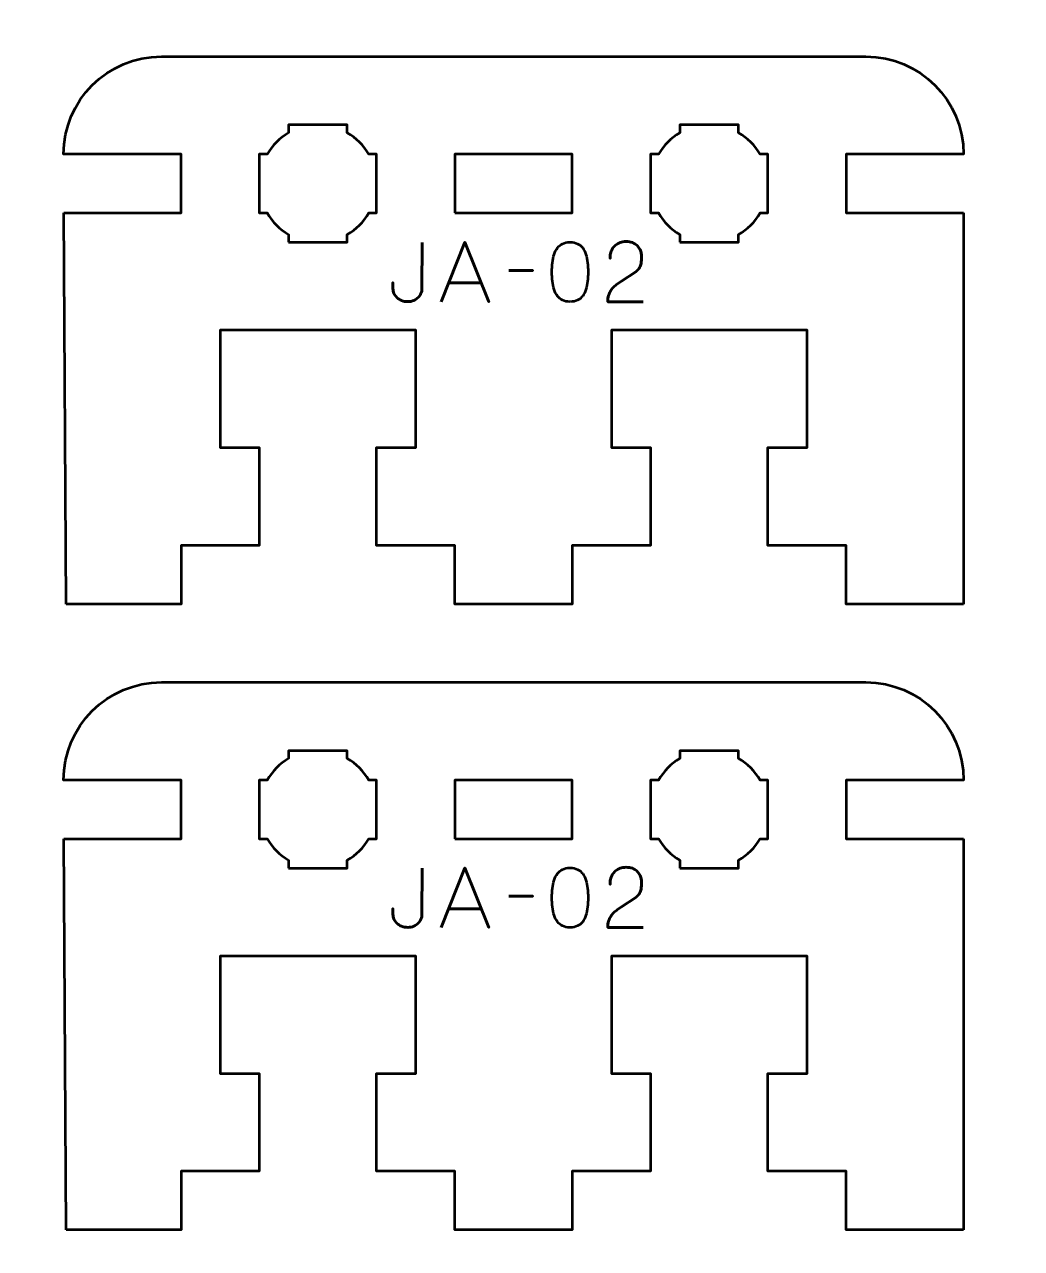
# Model space of a CAD drawing. Header units: centimetres. Extents: x -21 to 0, y -29.7 to 0.
# Drawn here: x -10.4 to -5.3, y -13.1 to -6.84 of the extents above; entities that cross this region are included whole.
import ezdxf

# ---------------------------------------------------------------- set-up
doc = ezdxf.new("R2010")
doc.units = ezdxf.units.CM
doc.header["$MEASUREMENT"] = 0
doc.layers.add('Layer 1', color=7, linetype='Continuous')

msp = doc.modelspace()

# ---------------------------------------------------------------- linework, layer by layer
at = {"layer": 'Layer 1', "lineweight": 53}
for points in [[(-8.20001, -7.8), (-7.60001, -7.8), (-7.60001, -7.5), (-8.20001, -7.5), (-8.20001, -7.8)], [(-8.20001, -11), (-7.60001, -11), (-7.60001, -10.7), (-8.20001, -10.7), (-8.20001, -11)]]:
    msp.add_lwpolyline(points, close=True, dxfattribs=at)
at = {"layer": 'Layer 1', "color": 1, "lineweight": 53}
msp.add_open_spline([(-21.00003, -29.19995), (-21.00003, -29.19995), (-21.00003, -3.49992), (-21.00003, -3.49992), (-21.00003, -3.49992), (-21.00003, -3.41709), (-20.93286, -3.34992), (-20.85003, -3.34992), (-20.85003, -3.34992), (-20.7672, -3.34992), (-20.70003, -3.28275), (-20.70003, -3.19992), (-20.70003, -3.19992), (-20.70003, -3.11709), (-20.7672, -3.04992), (-20.85003, -3.04992), (-20.85003, -3.04992), (-20.93286, -3.04992), (-21.00003, -2.98275), (-21.00003, -2.89992), (-21.00003, -2.89992), (-21.00003, -2.81709), (-20.93286, -2.74992), (-20.85003, -2.74992), (-20.85003, -2.74992), (-20.7672, -2.74992), (-20.70003, -2.68275), (-20.70003, -2.59992), (-20.70003, -2.59992), (-20.70003, -2.51709), (-20.7672, -2.44992), (-20.85003, -2.44992), (-20.85003, -2.44992), (-20.93286, -2.44992), (-21.00003, -2.38275), (-21.00003, -2.29992), (-21.00003, -2.29992), (-21.00003, -2.21709), (-20.93286, -2.14992), (-20.85003, -2.14992), (-20.85003, -2.14992), (-20.7672, -2.14992), (-20.70003, -2.08275), (-20.70003, -1.99992), (-20.70003, -1.99992), (-20.70003, -1.91709), (-20.7672, -1.84992), (-20.85003, -1.84992), (-20.85003, -1.84992), (-20.93286, -1.84992), (-21.00003, -1.78275), (-21.00003, -1.69992), (-21.00003, -1.69992), (-21.00003, -1.61709), (-20.93286, -1.54992), (-20.85003, -1.54992), (-20.85003, -1.54992), (-20.7672, -1.54992), (-20.70003, -1.48275), (-20.70003, -1.39992), (-20.70003, -1.39992), (-20.70003, -1.31709), (-20.7672, -1.24992), (-20.85003, -1.24992), (-20.85003, -1.24992), (-20.93286, -1.24992), (-21.00003, -1.18275), (-21.00003, -1.09992), (-21.00003, -1.09992), (-21.00003, -1.09992), (-21.00003, -0.49992), (-21.00003, -0.49992), (-21.00003, -0.49992), (-21.00003, -0.22295), (-20.77694, 0.00004), (-20.49994, 0.00004), (-20.49994, 0.00004), (-20.49994, 0.00004), (-0.50008, 0.00004), (-0.50008, 0.00004), (-0.50008, 0.00004), (-0.22294, 0.00004), (0.00002, -0.22295), (0.00002, -0.49992), (0.00002, -0.49992), (0.00002, -0.49992), (0.00002, -29.19995), (0.00002, -29.19995), (0.00002, -29.19995), (0.00002, -29.47695), (-0.22294, -29.70004), (-0.50008, -29.70004), (-0.50008, -29.70004), (-0.50008, -29.70004), (-20.49994, -29.70004), (-20.49994, -29.70004), (-20.49994, -29.70004), (-20.77694, -29.70004), (-21.00003, -29.47695), (-21.00003, -29.19995)], degree=3, knots=[0, 0, 0, 0, 0.04, 0.04, 0.04, 0.04, 0.08, 0.08, 0.08, 0.08, 0.12, 0.12, 0.12, 0.12, 0.16, 0.16, 0.16, 0.16, 0.2, 0.2, 0.2, 0.2, 0.24, 0.24, 0.24, 0.24, 0.28, 0.28, 0.28, 0.28, 0.32, 0.32, 0.32, 0.32, 0.36, 0.36, 0.36, 0.36, 0.4, 0.4, 0.4, 0.4, 0.44, 0.44, 0.44, 0.44, 0.48, 0.48, 0.48, 0.48, 0.52, 0.52, 0.52, 0.52, 0.56, 0.56, 0.56, 0.56, 0.6, 0.6, 0.6, 0.6, 0.64, 0.64, 0.64, 0.64, 0.68, 0.68, 0.68, 0.68, 0.72, 0.72, 0.72, 0.72, 0.76, 0.76, 0.76, 0.76, 0.8, 0.8, 0.8, 0.8, 0.84, 0.84, 0.84, 0.84, 0.88, 0.88, 0.88, 0.88, 0.92, 0.92, 0.92, 0.92, 0.96, 0.96, 0.96, 0.96, 1, 1, 1, 1], dxfattribs=at)
at = {"layer": 'Layer 1', "lineweight": 53}
for points, knots in [([(-10.19813, -7.8), (-10.19813, -7.8), (-9.60001, -7.8), (-9.60001, -7.8), (-9.60001, -7.8), (-9.60001, -7.8), (-9.60001, -7.5), (-9.60001, -7.5), (-9.60001, -7.5), (-9.60001, -7.5), (-10.20001, -7.5), (-10.20001, -7.5), (-10.20001, -7.5), (-10.20001, -7.22391), (-9.9761, -7), (-9.70001, -7)], [0, 0, 0, 0, 0.25, 0.25, 0.25, 0.25, 0.5, 0.5, 0.5, 0.5, 0.75, 0.75, 0.75, 0.75, 1, 1, 1, 1]), ([(-6.10001, -7), (-5.82392, -7), (-5.60001, -7.22391), (-5.60001, -7.5), (-5.60001, -7.5), (-5.60001, -7.5), (-6.20001, -7.5), (-6.20001, -7.5), (-6.20001, -7.5), (-6.20001, -7.5), (-6.20001, -7.8), (-6.20001, -7.8), (-6.20001, -7.8), (-6.20001, -7.8), (-5.60001, -7.8), (-5.60001, -7.8)], [0, 0, 0, 0, 0.25, 0.25, 0.25, 0.25, 0.5, 0.5, 0.5, 0.5, 0.75, 0.75, 0.75, 0.75, 1, 1, 1, 1]), ([(-9.05001, -7.95), (-9.05001, -7.95), (-9.05001, -7.90985), (-9.05001, -7.90985), (-9.05001, -7.90985), (-9.09554, -7.8835), (-9.1335, -7.84553), (-9.15985, -7.8), (-9.15985, -7.8), (-9.15985, -7.8), (-9.20001, -7.8), (-9.20001, -7.8), (-9.20001, -7.8), (-9.20001, -7.8), (-9.20001, -7.65), (-9.20001, -7.65), (-9.20001, -7.65), (-9.20001, -7.65), (-9.20001, -7.5), (-9.20001, -7.5), (-9.20001, -7.5), (-9.20001, -7.5), (-9.15985, -7.5), (-9.15985, -7.5), (-9.15985, -7.5), (-9.1335, -7.45447), (-9.09554, -7.4165), (-9.05001, -7.39015), (-9.05001, -7.39015), (-9.05001, -7.39015), (-9.05001, -7.35), (-9.05001, -7.35), (-9.05001, -7.35), (-9.05001, -7.35), (-8.90001, -7.35), (-8.90001, -7.35), (-8.90001, -7.35), (-8.90001, -7.35), (-8.75001, -7.35), (-8.75001, -7.35), (-8.75001, -7.35), (-8.75001, -7.35), (-8.75001, -7.39015), (-8.75001, -7.39015), (-8.75001, -7.39015), (-8.70448, -7.4165), (-8.66652, -7.45447), (-8.64017, -7.5), (-8.64017, -7.5), (-8.64017, -7.5), (-8.60001, -7.5), (-8.60001, -7.5), (-8.60001, -7.5), (-8.60001, -7.5), (-8.60001, -7.65), (-8.60001, -7.65), (-8.60001, -7.65), (-8.60001, -7.65), (-8.60001, -7.8), (-8.60001, -7.8), (-8.60001, -7.8), (-8.60001, -7.8), (-8.64017, -7.8), (-8.64017, -7.8), (-8.64017, -7.8), (-8.66652, -7.84553), (-8.70448, -7.8835), (-8.75001, -7.90985), (-8.75001, -7.90985), (-8.75001, -7.90985), (-8.75001, -7.95), (-8.75001, -7.95), (-8.75001, -7.95), (-8.75001, -7.95), (-8.90001, -7.95), (-8.90001, -7.95), (-8.90001, -7.95), (-8.90001, -7.95), (-9.05001, -7.95), (-9.05001, -7.95)], [0, 0, 0, 0, 0.05, 0.05, 0.05, 0.05, 0.1, 0.1, 0.1, 0.1, 0.15, 0.15, 0.15, 0.15, 0.2, 0.2, 0.2, 0.2, 0.25, 0.25, 0.25, 0.25, 0.3, 0.3, 0.3, 0.3, 0.35, 0.35, 0.35, 0.35, 0.4, 0.4, 0.4, 0.4, 0.45, 0.45, 0.45, 0.45, 0.5, 0.5, 0.5, 0.5, 0.55, 0.55, 0.55, 0.55, 0.6, 0.6, 0.6, 0.6, 0.65, 0.65, 0.65, 0.65, 0.7, 0.7, 0.7, 0.7, 0.75, 0.75, 0.75, 0.75, 0.8, 0.8, 0.8, 0.8, 0.85, 0.85, 0.85, 0.85, 0.9, 0.9, 0.9, 0.9, 0.95, 0.95, 0.95, 0.95, 1, 1, 1, 1]), ([(-7.05001, -7.95), (-7.05001, -7.95), (-7.05001, -7.90985), (-7.05001, -7.90985), (-7.05001, -7.90985), (-7.09554, -7.8835), (-7.1335, -7.84553), (-7.15985, -7.8), (-7.15985, -7.8), (-7.15985, -7.8), (-7.20001, -7.8), (-7.20001, -7.8), (-7.20001, -7.8), (-7.20001, -7.8), (-7.20001, -7.65), (-7.20001, -7.65), (-7.20001, -7.65), (-7.20001, -7.65), (-7.20001, -7.5), (-7.20001, -7.5), (-7.20001, -7.5), (-7.20001, -7.5), (-7.15985, -7.5), (-7.15985, -7.5), (-7.15985, -7.5), (-7.1335, -7.45447), (-7.09554, -7.4165), (-7.05001, -7.39015), (-7.05001, -7.39015), (-7.05001, -7.39015), (-7.05001, -7.35), (-7.05001, -7.35), (-7.05001, -7.35), (-7.05001, -7.35), (-6.90001, -7.35), (-6.90001, -7.35), (-6.90001, -7.35), (-6.90001, -7.35), (-6.75001, -7.35), (-6.75001, -7.35), (-6.75001, -7.35), (-6.75001, -7.35), (-6.75001, -7.39015), (-6.75001, -7.39015), (-6.75001, -7.39015), (-6.70448, -7.4165), (-6.66652, -7.45447), (-6.64017, -7.5), (-6.64017, -7.5), (-6.64017, -7.5), (-6.60001, -7.5), (-6.60001, -7.5), (-6.60001, -7.5), (-6.60001, -7.5), (-6.60001, -7.65), (-6.60001, -7.65), (-6.60001, -7.65), (-6.60001, -7.65), (-6.60001, -7.8), (-6.60001, -7.8), (-6.60001, -7.8), (-6.60001, -7.8), (-6.64017, -7.8), (-6.64017, -7.8), (-6.64017, -7.8), (-6.66652, -7.84553), (-6.70448, -7.8835), (-6.75001, -7.90985), (-6.75001, -7.90985), (-6.75001, -7.90985), (-6.75001, -7.95), (-6.75001, -7.95), (-6.75001, -7.95), (-6.75001, -7.95), (-6.90001, -7.95), (-6.90001, -7.95), (-6.90001, -7.95), (-6.90001, -7.95), (-7.05001, -7.95), (-7.05001, -7.95)], [0, 0, 0, 0, 0.05, 0.05, 0.05, 0.05, 0.1, 0.1, 0.1, 0.1, 0.15, 0.15, 0.15, 0.15, 0.2, 0.2, 0.2, 0.2, 0.25, 0.25, 0.25, 0.25, 0.3, 0.3, 0.3, 0.3, 0.35, 0.35, 0.35, 0.35, 0.4, 0.4, 0.4, 0.4, 0.45, 0.45, 0.45, 0.45, 0.5, 0.5, 0.5, 0.5, 0.55, 0.55, 0.55, 0.55, 0.6, 0.6, 0.6, 0.6, 0.65, 0.65, 0.65, 0.65, 0.7, 0.7, 0.7, 0.7, 0.75, 0.75, 0.75, 0.75, 0.8, 0.8, 0.8, 0.8, 0.85, 0.85, 0.85, 0.85, 0.9, 0.9, 0.9, 0.9, 0.95, 0.95, 0.95, 0.95, 1, 1, 1, 1]), ([(-5.60001, -9.8), (-5.60001, -9.8), (-6.20001, -9.8), (-6.20001, -9.8), (-6.20001, -9.8), (-6.20001, -9.8), (-6.20001, -9.5), (-6.20001, -9.5), (-6.20001, -9.5), (-6.20001, -9.5), (-6.60001, -9.50001), (-6.60001, -9.50001), (-6.60001, -9.50001), (-6.60001, -9.50001), (-6.60001, -9), (-6.60001, -9), (-6.60001, -9), (-6.60001, -9), (-6.40001, -8.99999), (-6.40001, -8.99999), (-6.40001, -8.99999), (-6.40001, -8.99999), (-6.40001, -8.4), (-6.40001, -8.4), (-6.40001, -8.4), (-6.78334, -8.4), (-7.01668, -8.4), (-7.40001, -8.4), (-7.40001, -8.4), (-7.40001, -8.4), (-7.40001, -8.99999), (-7.40001, -8.99999), (-7.40001, -8.99999), (-7.40001, -8.99999), (-7.20001, -9), (-7.20001, -9), (-7.20001, -9), (-7.20001, -9), (-7.20001, -9.5), (-7.20001, -9.5), (-7.20001, -9.5), (-7.20001, -9.5), (-7.60001, -9.5), (-7.60001, -9.5), (-7.60001, -9.5), (-7.60001, -9.5), (-7.60001, -9.8), (-7.60001, -9.8), (-7.60001, -9.8), (-7.60001, -9.8), (-8.20001, -9.8), (-8.20001, -9.8), (-8.20001, -9.8), (-8.20001, -9.8), (-8.20001, -9.5), (-8.20001, -9.5), (-8.20001, -9.5), (-8.20001, -9.5), (-8.60001, -9.50001), (-8.60001, -9.50001), (-8.60001, -9.50001), (-8.60001, -9.50001), (-8.60001, -9), (-8.60001, -9), (-8.60001, -9), (-8.60001, -9), (-8.40001, -8.99999), (-8.40001, -8.99999), (-8.40001, -8.99999), (-8.40001, -8.99999), (-8.40001, -8.4), (-8.40001, -8.4), (-8.40001, -8.4), (-8.78334, -8.4), (-9.01668, -8.4), (-9.40001, -8.4), (-9.40001, -8.4), (-9.40001, -8.4), (-9.40001, -8.99999), (-9.40001, -8.99999), (-9.40001, -8.99999), (-9.40001, -8.99999), (-9.20001, -9), (-9.20001, -9), (-9.20001, -9), (-9.20001, -9), (-9.20001, -9.5), (-9.20001, -9.5), (-9.20001, -9.5), (-9.20001, -9.5), (-9.60001, -9.5), (-9.60001, -9.5), (-9.60001, -9.5), (-9.60001, -9.5), (-9.60001, -9.8), (-9.60001, -9.8), (-9.60001, -9.8), (-9.60001, -9.8), (-10.18751, -9.8), (-10.18751, -9.8)], [0, 0, 0, 0, 0.04, 0.04, 0.04, 0.04, 0.08, 0.08, 0.08, 0.08, 0.12, 0.12, 0.12, 0.12, 0.16, 0.16, 0.16, 0.16, 0.2, 0.2, 0.2, 0.2, 0.24, 0.24, 0.24, 0.24, 0.28, 0.28, 0.28, 0.28, 0.32, 0.32, 0.32, 0.32, 0.36, 0.36, 0.36, 0.36, 0.4, 0.4, 0.4, 0.4, 0.44, 0.44, 0.44, 0.44, 0.48, 0.48, 0.48, 0.48, 0.52, 0.52, 0.52, 0.52, 0.56, 0.56, 0.56, 0.56, 0.6, 0.6, 0.6, 0.6, 0.64, 0.64, 0.64, 0.64, 0.68, 0.68, 0.68, 0.68, 0.72, 0.72, 0.72, 0.72, 0.76, 0.76, 0.76, 0.76, 0.8, 0.8, 0.8, 0.8, 0.84, 0.84, 0.84, 0.84, 0.88, 0.88, 0.88, 0.88, 0.92, 0.92, 0.92, 0.92, 0.96, 0.96, 0.96, 0.96, 1, 1, 1, 1]), ([(-10.19813, -11), (-10.19813, -11), (-9.60001, -11), (-9.60001, -11), (-9.60001, -11), (-9.60001, -11), (-9.60001, -10.7), (-9.60001, -10.7), (-9.60001, -10.7), (-9.60001, -10.7), (-10.20001, -10.7), (-10.20001, -10.7), (-10.20001, -10.7), (-10.20001, -10.42391), (-9.9761, -10.2), (-9.70001, -10.2)], [0, 0, 0, 0, 0.25, 0.25, 0.25, 0.25, 0.5, 0.5, 0.5, 0.5, 0.75, 0.75, 0.75, 0.75, 1, 1, 1, 1]), ([(-6.10001, -10.2), (-5.82392, -10.2), (-5.60001, -10.42391), (-5.60001, -10.7), (-5.60001, -10.7), (-5.60001, -10.7), (-6.20001, -10.7), (-6.20001, -10.7), (-6.20001, -10.7), (-6.20001, -10.7), (-6.20001, -11), (-6.20001, -11), (-6.20001, -11), (-6.20001, -11), (-5.60001, -11), (-5.60001, -11)], [0, 0, 0, 0, 0.25, 0.25, 0.25, 0.25, 0.5, 0.5, 0.5, 0.5, 0.75, 0.75, 0.75, 0.75, 1, 1, 1, 1]), ([(-9.05001, -11.15), (-9.05001, -11.15), (-9.05001, -11.10985), (-9.05001, -11.10985), (-9.05001, -11.10985), (-9.09554, -11.0835), (-9.1335, -11.04553), (-9.15985, -11), (-9.15985, -11), (-9.15985, -11), (-9.20001, -11), (-9.20001, -11), (-9.20001, -11), (-9.20001, -11), (-9.20001, -10.85), (-9.20001, -10.85), (-9.20001, -10.85), (-9.20001, -10.85), (-9.20001, -10.7), (-9.20001, -10.7), (-9.20001, -10.7), (-9.20001, -10.7), (-9.15985, -10.7), (-9.15985, -10.7), (-9.15985, -10.7), (-9.1335, -10.65447), (-9.09554, -10.6165), (-9.05001, -10.59015), (-9.05001, -10.59015), (-9.05001, -10.59015), (-9.05001, -10.55), (-9.05001, -10.55), (-9.05001, -10.55), (-9.05001, -10.55), (-8.90001, -10.55), (-8.90001, -10.55), (-8.90001, -10.55), (-8.90001, -10.55), (-8.75001, -10.55), (-8.75001, -10.55), (-8.75001, -10.55), (-8.75001, -10.55), (-8.75001, -10.59015), (-8.75001, -10.59015), (-8.75001, -10.59015), (-8.70448, -10.6165), (-8.66652, -10.65447), (-8.64017, -10.7), (-8.64017, -10.7), (-8.64017, -10.7), (-8.60001, -10.7), (-8.60001, -10.7), (-8.60001, -10.7), (-8.60001, -10.7), (-8.60001, -10.85), (-8.60001, -10.85), (-8.60001, -10.85), (-8.60001, -10.85), (-8.60001, -11), (-8.60001, -11), (-8.60001, -11), (-8.60001, -11), (-8.64017, -11), (-8.64017, -11), (-8.64017, -11), (-8.66652, -11.04553), (-8.70448, -11.0835), (-8.75001, -11.10985), (-8.75001, -11.10985), (-8.75001, -11.10985), (-8.75001, -11.15), (-8.75001, -11.15), (-8.75001, -11.15), (-8.75001, -11.15), (-8.90001, -11.15), (-8.90001, -11.15), (-8.90001, -11.15), (-8.90001, -11.15), (-9.05001, -11.15), (-9.05001, -11.15)], [0, 0, 0, 0, 0.05, 0.05, 0.05, 0.05, 0.1, 0.1, 0.1, 0.1, 0.15, 0.15, 0.15, 0.15, 0.2, 0.2, 0.2, 0.2, 0.25, 0.25, 0.25, 0.25, 0.3, 0.3, 0.3, 0.3, 0.35, 0.35, 0.35, 0.35, 0.4, 0.4, 0.4, 0.4, 0.45, 0.45, 0.45, 0.45, 0.5, 0.5, 0.5, 0.5, 0.55, 0.55, 0.55, 0.55, 0.6, 0.6, 0.6, 0.6, 0.65, 0.65, 0.65, 0.65, 0.7, 0.7, 0.7, 0.7, 0.75, 0.75, 0.75, 0.75, 0.8, 0.8, 0.8, 0.8, 0.85, 0.85, 0.85, 0.85, 0.9, 0.9, 0.9, 0.9, 0.95, 0.95, 0.95, 0.95, 1, 1, 1, 1]), ([(-7.05001, -11.15), (-7.05001, -11.15), (-7.05001, -11.10985), (-7.05001, -11.10985), (-7.05001, -11.10985), (-7.09554, -11.0835), (-7.1335, -11.04553), (-7.15985, -11), (-7.15985, -11), (-7.15985, -11), (-7.20001, -11), (-7.20001, -11), (-7.20001, -11), (-7.20001, -11), (-7.20001, -10.85), (-7.20001, -10.85), (-7.20001, -10.85), (-7.20001, -10.85), (-7.20001, -10.7), (-7.20001, -10.7), (-7.20001, -10.7), (-7.20001, -10.7), (-7.15985, -10.7), (-7.15985, -10.7), (-7.15985, -10.7), (-7.1335, -10.65447), (-7.09554, -10.6165), (-7.05001, -10.59015), (-7.05001, -10.59015), (-7.05001, -10.59015), (-7.05001, -10.55), (-7.05001, -10.55), (-7.05001, -10.55), (-7.05001, -10.55), (-6.90001, -10.55), (-6.90001, -10.55), (-6.90001, -10.55), (-6.90001, -10.55), (-6.75001, -10.55), (-6.75001, -10.55), (-6.75001, -10.55), (-6.75001, -10.55), (-6.75001, -10.59015), (-6.75001, -10.59015), (-6.75001, -10.59015), (-6.70448, -10.6165), (-6.66652, -10.65447), (-6.64017, -10.7), (-6.64017, -10.7), (-6.64017, -10.7), (-6.60001, -10.7), (-6.60001, -10.7), (-6.60001, -10.7), (-6.60001, -10.7), (-6.60001, -10.85), (-6.60001, -10.85), (-6.60001, -10.85), (-6.60001, -10.85), (-6.60001, -11), (-6.60001, -11), (-6.60001, -11), (-6.60001, -11), (-6.64017, -11), (-6.64017, -11), (-6.64017, -11), (-6.66652, -11.04553), (-6.70448, -11.0835), (-6.75001, -11.10985), (-6.75001, -11.10985), (-6.75001, -11.10985), (-6.75001, -11.15), (-6.75001, -11.15), (-6.75001, -11.15), (-6.75001, -11.15), (-6.90001, -11.15), (-6.90001, -11.15), (-6.90001, -11.15), (-6.90001, -11.15), (-7.05001, -11.15), (-7.05001, -11.15)], [0, 0, 0, 0, 0.05, 0.05, 0.05, 0.05, 0.1, 0.1, 0.1, 0.1, 0.15, 0.15, 0.15, 0.15, 0.2, 0.2, 0.2, 0.2, 0.25, 0.25, 0.25, 0.25, 0.3, 0.3, 0.3, 0.3, 0.35, 0.35, 0.35, 0.35, 0.4, 0.4, 0.4, 0.4, 0.45, 0.45, 0.45, 0.45, 0.5, 0.5, 0.5, 0.5, 0.55, 0.55, 0.55, 0.55, 0.6, 0.6, 0.6, 0.6, 0.65, 0.65, 0.65, 0.65, 0.7, 0.7, 0.7, 0.7, 0.75, 0.75, 0.75, 0.75, 0.8, 0.8, 0.8, 0.8, 0.85, 0.85, 0.85, 0.85, 0.9, 0.9, 0.9, 0.9, 0.95, 0.95, 0.95, 0.95, 1, 1, 1, 1]), ([(-5.60001, -13), (-5.60001, -13), (-6.20001, -13), (-6.20001, -13), (-6.20001, -13), (-6.20001, -13), (-6.20001, -12.7), (-6.20001, -12.7), (-6.20001, -12.7), (-6.20001, -12.7), (-6.60001, -12.70001), (-6.60001, -12.70001), (-6.60001, -12.70001), (-6.60001, -12.70001), (-6.60001, -12.2), (-6.60001, -12.2), (-6.60001, -12.2), (-6.60001, -12.2), (-6.40001, -12.19999), (-6.40001, -12.19999), (-6.40001, -12.19999), (-6.40001, -12.19999), (-6.40001, -11.6), (-6.40001, -11.6), (-6.40001, -11.6), (-6.78334, -11.6), (-7.01668, -11.6), (-7.40001, -11.6), (-7.40001, -11.6), (-7.40001, -11.6), (-7.40001, -12.19999), (-7.40001, -12.19999), (-7.40001, -12.19999), (-7.40001, -12.19999), (-7.20001, -12.2), (-7.20001, -12.2), (-7.20001, -12.2), (-7.20001, -12.2), (-7.20001, -12.7), (-7.20001, -12.7), (-7.20001, -12.7), (-7.20001, -12.7), (-7.60001, -12.7), (-7.60001, -12.7), (-7.60001, -12.7), (-7.60001, -12.7), (-7.60001, -13), (-7.60001, -13), (-7.60001, -13), (-7.60001, -13), (-8.20001, -13), (-8.20001, -13), (-8.20001, -13), (-8.20001, -13), (-8.20001, -12.7), (-8.20001, -12.7), (-8.20001, -12.7), (-8.20001, -12.7), (-8.60001, -12.70001), (-8.60001, -12.70001), (-8.60001, -12.70001), (-8.60001, -12.70001), (-8.60001, -12.2), (-8.60001, -12.2), (-8.60001, -12.2), (-8.60001, -12.2), (-8.40001, -12.19999), (-8.40001, -12.19999), (-8.40001, -12.19999), (-8.40001, -12.19999), (-8.40001, -11.6), (-8.40001, -11.6), (-8.40001, -11.6), (-8.78334, -11.6), (-9.01668, -11.6), (-9.40001, -11.6), (-9.40001, -11.6), (-9.40001, -11.6), (-9.40001, -12.19999), (-9.40001, -12.19999), (-9.40001, -12.19999), (-9.40001, -12.19999), (-9.20001, -12.2), (-9.20001, -12.2), (-9.20001, -12.2), (-9.20001, -12.2), (-9.20001, -12.7), (-9.20001, -12.7), (-9.20001, -12.7), (-9.20001, -12.7), (-9.60001, -12.7), (-9.60001, -12.7), (-9.60001, -12.7), (-9.60001, -12.7), (-9.60001, -13), (-9.60001, -13), (-9.60001, -13), (-9.60001, -13), (-10.18751, -13), (-10.18751, -13)], [0, 0, 0, 0, 0.04, 0.04, 0.04, 0.04, 0.08, 0.08, 0.08, 0.08, 0.12, 0.12, 0.12, 0.12, 0.16, 0.16, 0.16, 0.16, 0.2, 0.2, 0.2, 0.2, 0.24, 0.24, 0.24, 0.24, 0.28, 0.28, 0.28, 0.28, 0.32, 0.32, 0.32, 0.32, 0.36, 0.36, 0.36, 0.36, 0.4, 0.4, 0.4, 0.4, 0.44, 0.44, 0.44, 0.44, 0.48, 0.48, 0.48, 0.48, 0.52, 0.52, 0.52, 0.52, 0.56, 0.56, 0.56, 0.56, 0.6, 0.6, 0.6, 0.6, 0.64, 0.64, 0.64, 0.64, 0.68, 0.68, 0.68, 0.68, 0.72, 0.72, 0.72, 0.72, 0.76, 0.76, 0.76, 0.76, 0.8, 0.8, 0.8, 0.8, 0.84, 0.84, 0.84, 0.84, 0.88, 0.88, 0.88, 0.88, 0.92, 0.92, 0.92, 0.92, 0.96, 0.96, 0.96, 0.96, 1, 1, 1, 1])]:
    msp.add_open_spline(points, degree=3, knots=knots, dxfattribs=at)
at = {"layer": 'Layer 1', "color": 114, "lineweight": 53}
for points in [[(-9.70001, -7), (-9.70001, -7), (-6.10001, -7), (-6.10001, -7)], [(-10.18751, -9.8), (-10.18751, -9.8), (-10.19813, -7.8), (-10.19813, -7.8)], [(-5.60001, -7.8), (-5.60001, -7.8), (-5.60001, -9.50001), (-5.60001, -9.50001)], [(-9.70001, -10.2), (-9.70001, -10.2), (-6.10001, -10.2), (-6.10001, -10.2)], [(-10.18751, -13), (-10.18751, -13), (-10.19813, -11), (-10.19813, -11)], [(-5.60001, -11), (-5.60001, -11), (-5.60001, -12.70001), (-5.60001, -12.70001)]]:
    msp.add_open_spline(points, degree=3, dxfattribs=at)
at = {"layer": 'Layer 1', "color": 5, "lineweight": 53}
for points, knots in [([(-8.27, -8.25388), (-8.27, -8.25388), (-8.14893, -7.94866), (-8.14893, -7.94866), (-8.14893, -7.94866), (-8.14893, -7.94866), (-8.02743, -8.25388), (-8.02743, -8.25388), (-8.02743, -8.25388), (-8.02743, -8.25388), (-8.14893, -7.94866), (-8.14893, -7.94866), (-8.14893, -7.94866), (-8.14893, -7.94866), (-8.27, -8.25388), (-8.27, -8.25388)], [0, 0, 0, 0, 0.25, 0.25, 0.25, 0.25, 0.5, 0.5, 0.5, 0.5, 0.75, 0.75, 0.75, 0.75, 1, 1, 1, 1]), ([(-7.61172, -8.25388), (-7.59691, -8.25381), (-7.58414, -8.2512), (-7.57348, -8.24612), (-7.57348, -8.24612), (-7.5629, -8.24104), (-7.55408, -8.23377), (-7.54703, -8.22453), (-7.54703, -8.22453), (-7.54004, -8.21522), (-7.53454, -8.20421), (-7.53045, -8.19151), (-7.53045, -8.19151), (-7.52642, -8.17881), (-7.52353, -8.16491), (-7.52191, -8.14967), (-7.52191, -8.14967), (-7.52021, -8.13443), (-7.51937, -8.11841), (-7.51944, -8.10148), (-7.51944, -8.10148), (-7.51937, -8.08462), (-7.52021, -8.0686), (-7.52191, -8.05343), (-7.52191, -8.05343), (-7.52353, -8.03826), (-7.52642, -8.02429), (-7.53045, -8.01159), (-7.53045, -8.01159), (-7.53454, -7.99896), (-7.54004, -7.98796), (-7.54703, -7.97857), (-7.54703, -7.97857), (-7.55408, -7.96926), (-7.5629, -7.96199), (-7.57348, -7.95691), (-7.57348, -7.95691), (-7.58414, -7.95176), (-7.59691, -7.94915), (-7.61172, -7.94908), (-7.61172, -7.94908), (-7.62654, -7.94915), (-7.63931, -7.95176), (-7.64997, -7.95691), (-7.64997, -7.95691), (-7.66055, -7.96199), (-7.66937, -7.96926), (-7.67642, -7.97857), (-7.67642, -7.97857), (-7.68341, -7.98796), (-7.68891, -7.99896), (-7.693, -8.01159), (-7.693, -8.01159), (-7.69703, -8.02429), (-7.69992, -8.03826), (-7.70154, -8.05343), (-7.70154, -8.05343), (-7.70323, -8.0686), (-7.70408, -8.08462), (-7.70401, -8.10148), (-7.70401, -8.10148), (-7.70408, -8.11841), (-7.70323, -8.13443), (-7.70154, -8.14967), (-7.70154, -8.14967), (-7.69992, -8.16491), (-7.69703, -8.17881), (-7.693, -8.19151), (-7.693, -8.19151), (-7.68891, -8.20421), (-7.68341, -8.21522), (-7.67642, -8.22453), (-7.67642, -8.22453), (-7.66937, -8.23377), (-7.66055, -8.24104), (-7.64997, -8.24612), (-7.64997, -8.24612), (-7.63931, -8.2512), (-7.62654, -8.25381), (-7.61172, -8.25388)], [0, 0, 0, 0, 0.05, 0.05, 0.05, 0.05, 0.1, 0.1, 0.1, 0.1, 0.15, 0.15, 0.15, 0.15, 0.2, 0.2, 0.2, 0.2, 0.25, 0.25, 0.25, 0.25, 0.3, 0.3, 0.3, 0.3, 0.35, 0.35, 0.35, 0.35, 0.4, 0.4, 0.4, 0.4, 0.45, 0.45, 0.45, 0.45, 0.5, 0.5, 0.5, 0.5, 0.55, 0.55, 0.55, 0.55, 0.6, 0.6, 0.6, 0.6, 0.65, 0.65, 0.65, 0.65, 0.7, 0.7, 0.7, 0.7, 0.75, 0.75, 0.75, 0.75, 0.8, 0.8, 0.8, 0.8, 0.85, 0.85, 0.85, 0.85, 0.9, 0.9, 0.9, 0.9, 0.95, 0.95, 0.95, 0.95, 1, 1, 1, 1]), ([(-7.61172, -8.25388), (-7.59691, -8.25381), (-7.58414, -8.2512), (-7.57348, -8.24612), (-7.57348, -8.24612), (-7.5629, -8.24104), (-7.55408, -8.23377), (-7.54703, -8.22453), (-7.54703, -8.22453), (-7.54004, -8.21522), (-7.53454, -8.20421), (-7.53045, -8.19151), (-7.53045, -8.19151), (-7.52642, -8.17881), (-7.52353, -8.16491), (-7.52191, -8.14967), (-7.52191, -8.14967), (-7.52021, -8.13443), (-7.51937, -8.11841), (-7.51944, -8.10148), (-7.51944, -8.10148), (-7.51937, -8.08462), (-7.52021, -8.0686), (-7.52191, -8.05343), (-7.52191, -8.05343), (-7.52353, -8.03826), (-7.52642, -8.02429), (-7.53045, -8.01159), (-7.53045, -8.01159), (-7.53454, -7.99896), (-7.54004, -7.98796), (-7.54703, -7.97857), (-7.54703, -7.97857), (-7.55408, -7.96926), (-7.5629, -7.96199), (-7.57348, -7.95691), (-7.57348, -7.95691), (-7.58414, -7.95176), (-7.59691, -7.94915), (-7.61172, -7.94908), (-7.61172, -7.94908), (-7.62654, -7.94915), (-7.63931, -7.95176), (-7.64997, -7.95691), (-7.64997, -7.95691), (-7.66055, -7.96199), (-7.66937, -7.96926), (-7.67642, -7.97857), (-7.67642, -7.97857), (-7.68341, -7.98796), (-7.68891, -7.99896), (-7.693, -8.01159), (-7.693, -8.01159), (-7.69703, -8.02429), (-7.69992, -8.03826), (-7.70154, -8.05343), (-7.70154, -8.05343), (-7.70323, -8.0686), (-7.70408, -8.08462), (-7.70401, -8.10148), (-7.70401, -8.10148), (-7.70408, -8.11841), (-7.70323, -8.13443), (-7.70154, -8.14967), (-7.70154, -8.14967), (-7.69992, -8.16491), (-7.69703, -8.17881), (-7.693, -8.19151), (-7.693, -8.19151), (-7.68891, -8.20421), (-7.68341, -8.21522), (-7.67642, -8.22453), (-7.67642, -8.22453), (-7.66937, -8.23377), (-7.66055, -8.24104), (-7.64997, -8.24612), (-7.64997, -8.24612), (-7.63931, -8.2512), (-7.62654, -8.25381), (-7.61172, -8.25388)], [0, 0, 0, 0, 0.05, 0.05, 0.05, 0.05, 0.1, 0.1, 0.1, 0.1, 0.15, 0.15, 0.15, 0.15, 0.2, 0.2, 0.2, 0.2, 0.25, 0.25, 0.25, 0.25, 0.3, 0.3, 0.3, 0.3, 0.35, 0.35, 0.35, 0.35, 0.4, 0.4, 0.4, 0.4, 0.45, 0.45, 0.45, 0.45, 0.5, 0.5, 0.5, 0.5, 0.55, 0.55, 0.55, 0.55, 0.6, 0.6, 0.6, 0.6, 0.65, 0.65, 0.65, 0.65, 0.7, 0.7, 0.7, 0.7, 0.75, 0.75, 0.75, 0.75, 0.8, 0.8, 0.8, 0.8, 0.85, 0.85, 0.85, 0.85, 0.9, 0.9, 0.9, 0.9, 0.95, 0.95, 0.95, 0.95, 1, 1, 1, 1]), ([(-7.2375, -8.25388), (-7.2375, -8.25388), (-7.41911, -8.25388), (-7.41911, -8.25388), (-7.41911, -8.25388), (-7.41876, -8.2416), (-7.41721, -8.23074), (-7.41459, -8.22142), (-7.41459, -8.22142), (-7.41191, -8.21211), (-7.40832, -8.20393), (-7.40387, -8.19687), (-7.40387, -8.19687), (-7.39935, -8.18982), (-7.3942, -8.18354), (-7.38835, -8.17803), (-7.38835, -8.17803), (-7.38249, -8.17246), (-7.37621, -8.16738), (-7.36944, -8.16258), (-7.36944, -8.16258), (-7.36267, -8.15785), (-7.35568, -8.15313), (-7.34841, -8.14847), (-7.34841, -8.14847), (-7.34841, -8.14847), (-7.27602, -8.10021), (-7.27602, -8.10021), (-7.27602, -8.10021), (-7.26862, -8.09499), (-7.26283, -8.08928), (-7.25874, -8.08314), (-7.25874, -8.08314), (-7.25458, -8.077), (-7.25168, -8.07051), (-7.24992, -8.06366), (-7.24992, -8.06366), (-7.24823, -8.05689), (-7.24717, -8.04991), (-7.24682, -8.04285), (-7.24682, -8.04285), (-7.24646, -8.03572), (-7.24632, -8.0286), (-7.24639, -8.02147), (-7.24639, -8.02147), (-7.24639, -8.01562), (-7.24717, -8.00934), (-7.24872, -8.00256), (-7.24872, -8.00256), (-7.25034, -7.99586), (-7.25288, -7.98916), (-7.25648, -7.98253), (-7.25648, -7.98253), (-7.26008, -7.97589), (-7.26488, -7.96983), (-7.27087, -7.96432), (-7.27087, -7.96432), (-7.27687, -7.95889), (-7.28428, -7.95452), (-7.2931, -7.9512), (-7.2931, -7.9512), (-7.30192, -7.94788), (-7.31229, -7.94619), (-7.32428, -7.94612), (-7.32428, -7.94612), (-7.33635, -7.94619), (-7.347, -7.94788), (-7.35618, -7.95113), (-7.35618, -7.95113), (-7.36535, -7.95437), (-7.37318, -7.95889), (-7.37967, -7.9646), (-7.37967, -7.9646), (-7.38616, -7.97032), (-7.39138, -7.97695), (-7.39547, -7.98436), (-7.39547, -7.98436), (-7.39957, -7.99177), (-7.40253, -7.99967), (-7.40443, -8.008), (-7.40443, -8.008), (-7.40634, -8.01632), (-7.40726, -8.02479), (-7.40726, -8.03333), (-7.40726, -8.03333), (-7.40726, -8.02479), (-7.40634, -8.01632), (-7.40443, -8.008), (-7.40443, -8.008), (-7.40253, -7.99967), (-7.39957, -7.99177), (-7.39547, -7.98436), (-7.39547, -7.98436), (-7.39138, -7.97695), (-7.38616, -7.97032), (-7.37967, -7.9646), (-7.37967, -7.9646), (-7.37318, -7.95889), (-7.36535, -7.95437), (-7.35618, -7.95113), (-7.35618, -7.95113), (-7.347, -7.94788), (-7.33635, -7.94619), (-7.32428, -7.94612), (-7.32428, -7.94612), (-7.31229, -7.94619), (-7.30192, -7.94788), (-7.2931, -7.9512), (-7.2931, -7.9512), (-7.28428, -7.95452), (-7.27687, -7.95889), (-7.27087, -7.96432), (-7.27087, -7.96432), (-7.26488, -7.96983), (-7.26008, -7.97589), (-7.25648, -7.98253), (-7.25648, -7.98253), (-7.25288, -7.98916), (-7.25034, -7.99586), (-7.24872, -8.00256), (-7.24872, -8.00256), (-7.24717, -8.00934), (-7.24639, -8.01562), (-7.24639, -8.02147), (-7.24639, -8.02147), (-7.24632, -8.0286), (-7.24646, -8.03572), (-7.24682, -8.04285), (-7.24682, -8.04285), (-7.24717, -8.04991), (-7.24823, -8.05689), (-7.24992, -8.06366), (-7.24992, -8.06366), (-7.25168, -8.07051), (-7.25458, -8.077), (-7.25874, -8.08314), (-7.25874, -8.08314), (-7.26283, -8.08928), (-7.26862, -8.09499), (-7.27602, -8.10021), (-7.27602, -8.10021), (-7.27602, -8.10021), (-7.34841, -8.14847), (-7.34841, -8.14847), (-7.34841, -8.14847), (-7.35568, -8.15313), (-7.36267, -8.15785), (-7.36944, -8.16258), (-7.36944, -8.16258), (-7.37621, -8.16738), (-7.38249, -8.17246), (-7.38835, -8.17803), (-7.38835, -8.17803), (-7.3942, -8.18354), (-7.39935, -8.18982), (-7.40387, -8.19687), (-7.40387, -8.19687), (-7.40832, -8.20393), (-7.41191, -8.21211), (-7.41459, -8.22142), (-7.41459, -8.22142), (-7.41721, -8.23074), (-7.41876, -8.2416), (-7.41911, -8.25388), (-7.41911, -8.25388), (-7.41911, -8.25388), (-7.2375, -8.25388), (-7.2375, -8.25388)], [0, 0, 0, 0, 0.0238095, 0.0238095, 0.0238095, 0.0238095, 0.047619, 0.047619, 0.047619, 0.047619, 0.0714286, 0.0714286, 0.0714286, 0.0714286, 0.0952381, 0.0952381, 0.0952381, 0.0952381, 0.1190476, 0.1190476, 0.1190476, 0.1190476, 0.1428571, 0.1428571, 0.1428571, 0.1428571, 0.1666667, 0.1666667, 0.1666667, 0.1666667, 0.1904762, 0.1904762, 0.1904762, 0.1904762, 0.2142857, 0.2142857, 0.2142857, 0.2142857, 0.2380952, 0.2380952, 0.2380952, 0.2380952, 0.2619048, 0.2619048, 0.2619048, 0.2619048, 0.2857143, 0.2857143, 0.2857143, 0.2857143, 0.3095238, 0.3095238, 0.3095238, 0.3095238, 0.3333333, 0.3333333, 0.3333333, 0.3333333, 0.3571429, 0.3571429, 0.3571429, 0.3571429, 0.3809524, 0.3809524, 0.3809524, 0.3809524, 0.4047619, 0.4047619, 0.4047619, 0.4047619, 0.4285714, 0.4285714, 0.4285714, 0.4285714, 0.452381, 0.452381, 0.452381, 0.452381, 0.4761905, 0.4761905, 0.4761905, 0.4761905, 0.5, 0.5, 0.5, 0.5, 0.5238095, 0.5238095, 0.5238095, 0.5238095, 0.547619, 0.547619, 0.547619, 0.547619, 0.5714286, 0.5714286, 0.5714286, 0.5714286, 0.5952381, 0.5952381, 0.5952381, 0.5952381, 0.6190476, 0.6190476, 0.6190476, 0.6190476, 0.6428571, 0.6428571, 0.6428571, 0.6428571, 0.6666667, 0.6666667, 0.6666667, 0.6666667, 0.6904762, 0.6904762, 0.6904762, 0.6904762, 0.7142857, 0.7142857, 0.7142857, 0.7142857, 0.7380952, 0.7380952, 0.7380952, 0.7380952, 0.7619048, 0.7619048, 0.7619048, 0.7619048, 0.7857143, 0.7857143, 0.7857143, 0.7857143, 0.8095238, 0.8095238, 0.8095238, 0.8095238, 0.8333333, 0.8333333, 0.8333333, 0.8333333, 0.8571429, 0.8571429, 0.8571429, 0.8571429, 0.8809524, 0.8809524, 0.8809524, 0.8809524, 0.9047619, 0.9047619, 0.9047619, 0.9047619, 0.9285714, 0.9285714, 0.9285714, 0.9285714, 0.952381, 0.952381, 0.952381, 0.952381, 0.9761905, 0.9761905, 0.9761905, 0.9761905, 1, 1, 1, 1]), ([(-8.36821, -7.95035), (-8.36821, -7.95035), (-8.36863, -8.18742), (-8.36863, -8.18742), (-8.36863, -8.18742), (-8.36863, -8.19511), (-8.37026, -8.20287), (-8.37336, -8.21056), (-8.37336, -8.21056), (-8.37654, -8.21832), (-8.38119, -8.22538), (-8.38733, -8.23187), (-8.38733, -8.23187), (-8.39354, -8.23829), (-8.40109, -8.24351), (-8.41005, -8.24739), (-8.41005, -8.24739), (-8.41908, -8.25134), (-8.42938, -8.25332), (-8.44102, -8.25346), (-8.44102, -8.25346), (-8.45267, -8.25346), (-8.46318, -8.25155), (-8.47249, -8.24781), (-8.47249, -8.24781), (-8.48181, -8.244), (-8.48978, -8.23892), (-8.49634, -8.2325), (-8.49634, -8.2325), (-8.50297, -8.22608), (-8.50798, -8.21903), (-8.51151, -8.21119), (-8.51151, -8.21119), (-8.51504, -8.20336), (-8.5168, -8.19546), (-8.5168, -8.18742), (-8.5168, -8.18742), (-8.5168, -8.18742), (-8.5168, -8.15609), (-8.5168, -8.15609), (-8.5168, -8.15609), (-8.5168, -8.15609), (-8.5168, -8.18742), (-8.5168, -8.18742), (-8.5168, -8.18742), (-8.5168, -8.19546), (-8.51504, -8.20336), (-8.51151, -8.21119), (-8.51151, -8.21119), (-8.50798, -8.21903), (-8.50297, -8.22608), (-8.49634, -8.2325), (-8.49634, -8.2325), (-8.48978, -8.23892), (-8.48181, -8.244), (-8.47249, -8.24781), (-8.47249, -8.24781), (-8.46318, -8.25155), (-8.45267, -8.25346), (-8.44102, -8.25346), (-8.44102, -8.25346), (-8.42938, -8.25332), (-8.41908, -8.25134), (-8.41005, -8.24739), (-8.41005, -8.24739), (-8.40109, -8.24351), (-8.39354, -8.23829), (-8.38733, -8.23187), (-8.38733, -8.23187), (-8.38119, -8.22538), (-8.37654, -8.21832), (-8.37336, -8.21056), (-8.37336, -8.21056), (-8.37026, -8.20287), (-8.36863, -8.19511), (-8.36863, -8.18742), (-8.36863, -8.18742), (-8.36863, -8.18742), (-8.36821, -7.95035), (-8.36821, -7.95035)], [0, 0, 0, 0, 0.05, 0.05, 0.05, 0.05, 0.1, 0.1, 0.1, 0.1, 0.15, 0.15, 0.15, 0.15, 0.2, 0.2, 0.2, 0.2, 0.25, 0.25, 0.25, 0.25, 0.3, 0.3, 0.3, 0.3, 0.35, 0.35, 0.35, 0.35, 0.4, 0.4, 0.4, 0.4, 0.45, 0.45, 0.45, 0.45, 0.5, 0.5, 0.5, 0.5, 0.55, 0.55, 0.55, 0.55, 0.6, 0.6, 0.6, 0.6, 0.65, 0.65, 0.65, 0.65, 0.7, 0.7, 0.7, 0.7, 0.75, 0.75, 0.75, 0.75, 0.8, 0.8, 0.8, 0.8, 0.85, 0.85, 0.85, 0.85, 0.9, 0.9, 0.9, 0.9, 0.95, 0.95, 0.95, 0.95, 1, 1, 1, 1]), ([(-7.92414, -8.09428), (-7.92414, -8.09428), (-7.80095, -8.09428), (-7.80095, -8.09428), (-7.80095, -8.09428), (-7.80095, -8.09428), (-7.92414, -8.09428), (-7.92414, -8.09428)], [0, 0, 0, 0, 0.5, 0.5, 0.5, 0.5, 1, 1, 1, 1]), ([(-8.2319, -8.15778), (-8.2319, -8.15778), (-8.06596, -8.15778), (-8.06596, -8.15778), (-8.06596, -8.15778), (-8.06596, -8.15778), (-8.2319, -8.15778), (-8.2319, -8.15778)], [0, 0, 0, 0, 0.5, 0.5, 0.5, 0.5, 1, 1, 1, 1]), ([(-8.36821, -11.15035), (-8.36821, -11.15035), (-8.36863, -11.38742), (-8.36863, -11.38742), (-8.36863, -11.38742), (-8.36863, -11.39511), (-8.37026, -11.40287), (-8.37336, -11.41056), (-8.37336, -11.41056), (-8.37654, -11.41832), (-8.38119, -11.42538), (-8.38733, -11.43187), (-8.38733, -11.43187), (-8.39354, -11.43829), (-8.40109, -11.44351), (-8.41005, -11.44739), (-8.41005, -11.44739), (-8.41908, -11.45134), (-8.42938, -11.45332), (-8.44102, -11.45346), (-8.44102, -11.45346), (-8.45267, -11.45346), (-8.46318, -11.45155), (-8.47249, -11.44781), (-8.47249, -11.44781), (-8.48181, -11.444), (-8.48978, -11.43892), (-8.49634, -11.4325), (-8.49634, -11.4325), (-8.50297, -11.42608), (-8.50798, -11.41903), (-8.51151, -11.41119), (-8.51151, -11.41119), (-8.51504, -11.40336), (-8.5168, -11.39546), (-8.5168, -11.38742), (-8.5168, -11.38742), (-8.5168, -11.38742), (-8.5168, -11.35609), (-8.5168, -11.35609), (-8.5168, -11.35609), (-8.5168, -11.35609), (-8.5168, -11.38742), (-8.5168, -11.38742), (-8.5168, -11.38742), (-8.5168, -11.39546), (-8.51504, -11.40336), (-8.51151, -11.41119), (-8.51151, -11.41119), (-8.50798, -11.41903), (-8.50297, -11.42608), (-8.49634, -11.4325), (-8.49634, -11.4325), (-8.48978, -11.43892), (-8.48181, -11.444), (-8.47249, -11.44781), (-8.47249, -11.44781), (-8.46318, -11.45155), (-8.45267, -11.45346), (-8.44102, -11.45346), (-8.44102, -11.45346), (-8.42938, -11.45332), (-8.41908, -11.45134), (-8.41005, -11.44739), (-8.41005, -11.44739), (-8.40109, -11.44351), (-8.39354, -11.43829), (-8.38733, -11.43187), (-8.38733, -11.43187), (-8.38119, -11.42538), (-8.37654, -11.41832), (-8.37336, -11.41056), (-8.37336, -11.41056), (-8.37026, -11.40287), (-8.36863, -11.39511), (-8.36863, -11.38742), (-8.36863, -11.38742), (-8.36863, -11.38742), (-8.36821, -11.15035), (-8.36821, -11.15035)], [0, 0, 0, 0, 0.05, 0.05, 0.05, 0.05, 0.1, 0.1, 0.1, 0.1, 0.15, 0.15, 0.15, 0.15, 0.2, 0.2, 0.2, 0.2, 0.25, 0.25, 0.25, 0.25, 0.3, 0.3, 0.3, 0.3, 0.35, 0.35, 0.35, 0.35, 0.4, 0.4, 0.4, 0.4, 0.45, 0.45, 0.45, 0.45, 0.5, 0.5, 0.5, 0.5, 0.55, 0.55, 0.55, 0.55, 0.6, 0.6, 0.6, 0.6, 0.65, 0.65, 0.65, 0.65, 0.7, 0.7, 0.7, 0.7, 0.75, 0.75, 0.75, 0.75, 0.8, 0.8, 0.8, 0.8, 0.85, 0.85, 0.85, 0.85, 0.9, 0.9, 0.9, 0.9, 0.95, 0.95, 0.95, 0.95, 1, 1, 1, 1]), ([(-8.27, -11.45388), (-8.27, -11.45388), (-8.14893, -11.14866), (-8.14893, -11.14866), (-8.14893, -11.14866), (-8.14893, -11.14866), (-8.02743, -11.45388), (-8.02743, -11.45388), (-8.02743, -11.45388), (-8.02743, -11.45388), (-8.14893, -11.14866), (-8.14893, -11.14866), (-8.14893, -11.14866), (-8.14893, -11.14866), (-8.27, -11.45388), (-8.27, -11.45388)], [0, 0, 0, 0, 0.25, 0.25, 0.25, 0.25, 0.5, 0.5, 0.5, 0.5, 0.75, 0.75, 0.75, 0.75, 1, 1, 1, 1]), ([(-7.61172, -11.45388), (-7.59691, -11.45381), (-7.58414, -11.4512), (-7.57348, -11.44612), (-7.57348, -11.44612), (-7.5629, -11.44104), (-7.55408, -11.43377), (-7.54703, -11.42453), (-7.54703, -11.42453), (-7.54004, -11.41522), (-7.53454, -11.40421), (-7.53045, -11.39151), (-7.53045, -11.39151), (-7.52642, -11.37881), (-7.52353, -11.36491), (-7.52191, -11.34967), (-7.52191, -11.34967), (-7.52021, -11.33443), (-7.51937, -11.31841), (-7.51944, -11.30148), (-7.51944, -11.30148), (-7.51937, -11.28462), (-7.52021, -11.2686), (-7.52191, -11.25343), (-7.52191, -11.25343), (-7.52353, -11.23826), (-7.52642, -11.22429), (-7.53045, -11.21159), (-7.53045, -11.21159), (-7.53454, -11.19896), (-7.54004, -11.18796), (-7.54703, -11.17857), (-7.54703, -11.17857), (-7.55408, -11.16926), (-7.5629, -11.16199), (-7.57348, -11.15691), (-7.57348, -11.15691), (-7.58414, -11.15176), (-7.59691, -11.14915), (-7.61172, -11.14908), (-7.61172, -11.14908), (-7.62654, -11.14915), (-7.63931, -11.15176), (-7.64997, -11.15691), (-7.64997, -11.15691), (-7.66055, -11.16199), (-7.66937, -11.16926), (-7.67642, -11.17857), (-7.67642, -11.17857), (-7.68341, -11.18796), (-7.68891, -11.19896), (-7.693, -11.21159), (-7.693, -11.21159), (-7.69703, -11.22429), (-7.69992, -11.23826), (-7.70154, -11.25343), (-7.70154, -11.25343), (-7.70323, -11.2686), (-7.70408, -11.28462), (-7.70401, -11.30148), (-7.70401, -11.30148), (-7.70408, -11.31841), (-7.70323, -11.33443), (-7.70154, -11.34967), (-7.70154, -11.34967), (-7.69992, -11.36491), (-7.69703, -11.37881), (-7.693, -11.39151), (-7.693, -11.39151), (-7.68891, -11.40421), (-7.68341, -11.41522), (-7.67642, -11.42453), (-7.67642, -11.42453), (-7.66937, -11.43377), (-7.66055, -11.44104), (-7.64997, -11.44612), (-7.64997, -11.44612), (-7.63931, -11.4512), (-7.62654, -11.45381), (-7.61172, -11.45388)], [0, 0, 0, 0, 0.05, 0.05, 0.05, 0.05, 0.1, 0.1, 0.1, 0.1, 0.15, 0.15, 0.15, 0.15, 0.2, 0.2, 0.2, 0.2, 0.25, 0.25, 0.25, 0.25, 0.3, 0.3, 0.3, 0.3, 0.35, 0.35, 0.35, 0.35, 0.4, 0.4, 0.4, 0.4, 0.45, 0.45, 0.45, 0.45, 0.5, 0.5, 0.5, 0.5, 0.55, 0.55, 0.55, 0.55, 0.6, 0.6, 0.6, 0.6, 0.65, 0.65, 0.65, 0.65, 0.7, 0.7, 0.7, 0.7, 0.75, 0.75, 0.75, 0.75, 0.8, 0.8, 0.8, 0.8, 0.85, 0.85, 0.85, 0.85, 0.9, 0.9, 0.9, 0.9, 0.95, 0.95, 0.95, 0.95, 1, 1, 1, 1]), ([(-7.61172, -11.45388), (-7.59691, -11.45381), (-7.58414, -11.4512), (-7.57348, -11.44612), (-7.57348, -11.44612), (-7.5629, -11.44104), (-7.55408, -11.43377), (-7.54703, -11.42453), (-7.54703, -11.42453), (-7.54004, -11.41522), (-7.53454, -11.40421), (-7.53045, -11.39151), (-7.53045, -11.39151), (-7.52642, -11.37881), (-7.52353, -11.36491), (-7.52191, -11.34967), (-7.52191, -11.34967), (-7.52021, -11.33443), (-7.51937, -11.31841), (-7.51944, -11.30148), (-7.51944, -11.30148), (-7.51937, -11.28462), (-7.52021, -11.2686), (-7.52191, -11.25343), (-7.52191, -11.25343), (-7.52353, -11.23826), (-7.52642, -11.22429), (-7.53045, -11.21159), (-7.53045, -11.21159), (-7.53454, -11.19896), (-7.54004, -11.18796), (-7.54703, -11.17857), (-7.54703, -11.17857), (-7.55408, -11.16926), (-7.5629, -11.16199), (-7.57348, -11.15691), (-7.57348, -11.15691), (-7.58414, -11.15176), (-7.59691, -11.14915), (-7.61172, -11.14908), (-7.61172, -11.14908), (-7.62654, -11.14915), (-7.63931, -11.15176), (-7.64997, -11.15691), (-7.64997, -11.15691), (-7.66055, -11.16199), (-7.66937, -11.16926), (-7.67642, -11.17857), (-7.67642, -11.17857), (-7.68341, -11.18796), (-7.68891, -11.19896), (-7.693, -11.21159), (-7.693, -11.21159), (-7.69703, -11.22429), (-7.69992, -11.23826), (-7.70154, -11.25343), (-7.70154, -11.25343), (-7.70323, -11.2686), (-7.70408, -11.28462), (-7.70401, -11.30148), (-7.70401, -11.30148), (-7.70408, -11.31841), (-7.70323, -11.33443), (-7.70154, -11.34967), (-7.70154, -11.34967), (-7.69992, -11.36491), (-7.69703, -11.37881), (-7.693, -11.39151), (-7.693, -11.39151), (-7.68891, -11.40421), (-7.68341, -11.41522), (-7.67642, -11.42453), (-7.67642, -11.42453), (-7.66937, -11.43377), (-7.66055, -11.44104), (-7.64997, -11.44612), (-7.64997, -11.44612), (-7.63931, -11.4512), (-7.62654, -11.45381), (-7.61172, -11.45388)], [0, 0, 0, 0, 0.05, 0.05, 0.05, 0.05, 0.1, 0.1, 0.1, 0.1, 0.15, 0.15, 0.15, 0.15, 0.2, 0.2, 0.2, 0.2, 0.25, 0.25, 0.25, 0.25, 0.3, 0.3, 0.3, 0.3, 0.35, 0.35, 0.35, 0.35, 0.4, 0.4, 0.4, 0.4, 0.45, 0.45, 0.45, 0.45, 0.5, 0.5, 0.5, 0.5, 0.55, 0.55, 0.55, 0.55, 0.6, 0.6, 0.6, 0.6, 0.65, 0.65, 0.65, 0.65, 0.7, 0.7, 0.7, 0.7, 0.75, 0.75, 0.75, 0.75, 0.8, 0.8, 0.8, 0.8, 0.85, 0.85, 0.85, 0.85, 0.9, 0.9, 0.9, 0.9, 0.95, 0.95, 0.95, 0.95, 1, 1, 1, 1]), ([(-7.2375, -11.45388), (-7.2375, -11.45388), (-7.41911, -11.45388), (-7.41911, -11.45388), (-7.41911, -11.45388), (-7.41876, -11.4416), (-7.41721, -11.43074), (-7.41459, -11.42142), (-7.41459, -11.42142), (-7.41191, -11.41211), (-7.40832, -11.40393), (-7.40387, -11.39687), (-7.40387, -11.39687), (-7.39935, -11.38982), (-7.3942, -11.38354), (-7.38835, -11.37803), (-7.38835, -11.37803), (-7.38249, -11.37246), (-7.37621, -11.36738), (-7.36944, -11.36258), (-7.36944, -11.36258), (-7.36267, -11.35785), (-7.35568, -11.35313), (-7.34841, -11.34847), (-7.34841, -11.34847), (-7.34841, -11.34847), (-7.27602, -11.30021), (-7.27602, -11.30021), (-7.27602, -11.30021), (-7.26862, -11.29499), (-7.26283, -11.28928), (-7.25874, -11.28314), (-7.25874, -11.28314), (-7.25458, -11.277), (-7.25168, -11.27051), (-7.24992, -11.26366), (-7.24992, -11.26366), (-7.24823, -11.25689), (-7.24717, -11.24991), (-7.24682, -11.24285), (-7.24682, -11.24285), (-7.24646, -11.23572), (-7.24632, -11.2286), (-7.24639, -11.22147), (-7.24639, -11.22147), (-7.24639, -11.21562), (-7.24717, -11.20934), (-7.24872, -11.20256), (-7.24872, -11.20256), (-7.25034, -11.19586), (-7.25288, -11.18916), (-7.25648, -11.18253), (-7.25648, -11.18253), (-7.26008, -11.17589), (-7.26488, -11.16983), (-7.27087, -11.16432), (-7.27087, -11.16432), (-7.27687, -11.15889), (-7.28428, -11.15452), (-7.2931, -11.1512), (-7.2931, -11.1512), (-7.30192, -11.14788), (-7.31229, -11.14619), (-7.32428, -11.14612), (-7.32428, -11.14612), (-7.33635, -11.14619), (-7.347, -11.14788), (-7.35618, -11.15113), (-7.35618, -11.15113), (-7.36535, -11.15437), (-7.37318, -11.15889), (-7.37967, -11.1646), (-7.37967, -11.1646), (-7.38616, -11.17032), (-7.39138, -11.17695), (-7.39547, -11.18436), (-7.39547, -11.18436), (-7.39957, -11.19177), (-7.40253, -11.19967), (-7.40443, -11.208), (-7.40443, -11.208), (-7.40634, -11.21632), (-7.40726, -11.22479), (-7.40726, -11.23333), (-7.40726, -11.23333), (-7.40726, -11.22479), (-7.40634, -11.21632), (-7.40443, -11.208), (-7.40443, -11.208), (-7.40253, -11.19967), (-7.39957, -11.19177), (-7.39547, -11.18436), (-7.39547, -11.18436), (-7.39138, -11.17695), (-7.38616, -11.17032), (-7.37967, -11.1646), (-7.37967, -11.1646), (-7.37318, -11.15889), (-7.36535, -11.15437), (-7.35618, -11.15113), (-7.35618, -11.15113), (-7.347, -11.14788), (-7.33635, -11.14619), (-7.32428, -11.14612), (-7.32428, -11.14612), (-7.31229, -11.14619), (-7.30192, -11.14788), (-7.2931, -11.1512), (-7.2931, -11.1512), (-7.28428, -11.15452), (-7.27687, -11.15889), (-7.27087, -11.16432), (-7.27087, -11.16432), (-7.26488, -11.16983), (-7.26008, -11.17589), (-7.25648, -11.18253), (-7.25648, -11.18253), (-7.25288, -11.18916), (-7.25034, -11.19586), (-7.24872, -11.20256), (-7.24872, -11.20256), (-7.24717, -11.20934), (-7.24639, -11.21562), (-7.24639, -11.22147), (-7.24639, -11.22147), (-7.24632, -11.2286), (-7.24646, -11.23572), (-7.24682, -11.24285), (-7.24682, -11.24285), (-7.24717, -11.24991), (-7.24823, -11.25689), (-7.24992, -11.26366), (-7.24992, -11.26366), (-7.25168, -11.27051), (-7.25458, -11.277), (-7.25874, -11.28314), (-7.25874, -11.28314), (-7.26283, -11.28928), (-7.26862, -11.29499), (-7.27602, -11.30021), (-7.27602, -11.30021), (-7.27602, -11.30021), (-7.34841, -11.34847), (-7.34841, -11.34847), (-7.34841, -11.34847), (-7.35568, -11.35313), (-7.36267, -11.35785), (-7.36944, -11.36258), (-7.36944, -11.36258), (-7.37621, -11.36738), (-7.38249, -11.37246), (-7.38835, -11.37803), (-7.38835, -11.37803), (-7.3942, -11.38354), (-7.39935, -11.38982), (-7.40387, -11.39687), (-7.40387, -11.39687), (-7.40832, -11.40393), (-7.41191, -11.41211), (-7.41459, -11.42142), (-7.41459, -11.42142), (-7.41721, -11.43074), (-7.41876, -11.4416), (-7.41911, -11.45388), (-7.41911, -11.45388), (-7.41911, -11.45388), (-7.2375, -11.45388), (-7.2375, -11.45388)], [0, 0, 0, 0, 0.0238095, 0.0238095, 0.0238095, 0.0238095, 0.047619, 0.047619, 0.047619, 0.047619, 0.0714286, 0.0714286, 0.0714286, 0.0714286, 0.0952381, 0.0952381, 0.0952381, 0.0952381, 0.1190476, 0.1190476, 0.1190476, 0.1190476, 0.1428571, 0.1428571, 0.1428571, 0.1428571, 0.1666667, 0.1666667, 0.1666667, 0.1666667, 0.1904762, 0.1904762, 0.1904762, 0.1904762, 0.2142857, 0.2142857, 0.2142857, 0.2142857, 0.2380952, 0.2380952, 0.2380952, 0.2380952, 0.2619048, 0.2619048, 0.2619048, 0.2619048, 0.2857143, 0.2857143, 0.2857143, 0.2857143, 0.3095238, 0.3095238, 0.3095238, 0.3095238, 0.3333333, 0.3333333, 0.3333333, 0.3333333, 0.3571429, 0.3571429, 0.3571429, 0.3571429, 0.3809524, 0.3809524, 0.3809524, 0.3809524, 0.4047619, 0.4047619, 0.4047619, 0.4047619, 0.4285714, 0.4285714, 0.4285714, 0.4285714, 0.452381, 0.452381, 0.452381, 0.452381, 0.4761905, 0.4761905, 0.4761905, 0.4761905, 0.5, 0.5, 0.5, 0.5, 0.5238095, 0.5238095, 0.5238095, 0.5238095, 0.547619, 0.547619, 0.547619, 0.547619, 0.5714286, 0.5714286, 0.5714286, 0.5714286, 0.5952381, 0.5952381, 0.5952381, 0.5952381, 0.6190476, 0.6190476, 0.6190476, 0.6190476, 0.6428571, 0.6428571, 0.6428571, 0.6428571, 0.6666667, 0.6666667, 0.6666667, 0.6666667, 0.6904762, 0.6904762, 0.6904762, 0.6904762, 0.7142857, 0.7142857, 0.7142857, 0.7142857, 0.7380952, 0.7380952, 0.7380952, 0.7380952, 0.7619048, 0.7619048, 0.7619048, 0.7619048, 0.7857143, 0.7857143, 0.7857143, 0.7857143, 0.8095238, 0.8095238, 0.8095238, 0.8095238, 0.8333333, 0.8333333, 0.8333333, 0.8333333, 0.8571429, 0.8571429, 0.8571429, 0.8571429, 0.8809524, 0.8809524, 0.8809524, 0.8809524, 0.9047619, 0.9047619, 0.9047619, 0.9047619, 0.9285714, 0.9285714, 0.9285714, 0.9285714, 0.952381, 0.952381, 0.952381, 0.952381, 0.9761905, 0.9761905, 0.9761905, 0.9761905, 1, 1, 1, 1]), ([(-7.92414, -11.29428), (-7.92414, -11.29428), (-7.80095, -11.29428), (-7.80095, -11.29428), (-7.80095, -11.29428), (-7.80095, -11.29428), (-7.92414, -11.29428), (-7.92414, -11.29428)], [0, 0, 0, 0, 0.5, 0.5, 0.5, 0.5, 1, 1, 1, 1]), ([(-8.2319, -11.35778), (-8.2319, -11.35778), (-8.06596, -11.35778), (-8.06596, -11.35778), (-8.06596, -11.35778), (-8.06596, -11.35778), (-8.2319, -11.35778), (-8.2319, -11.35778)], [0, 0, 0, 0, 0.5, 0.5, 0.5, 0.5, 1, 1, 1, 1])]:
    msp.add_open_spline(points, degree=3, knots=knots, dxfattribs=at)
at = {"layer": 'Layer 1', "lineweight": 53}
for points in [[(-5.60001, -9.5), (-5.60001, -9.5), (-5.60001, -9.8), (-5.60001, -9.8)], [(-5.60001, -9.50001), (-5.60001, -9.50001), (-5.60001, -9.5), (-5.60001, -9.5)], [(-5.60001, -12.7), (-5.60001, -12.7), (-5.60001, -13), (-5.60001, -13)], [(-5.60001, -12.70001), (-5.60001, -12.70001), (-5.60001, -12.7), (-5.60001, -12.7)]]:
    msp.add_open_spline(points, degree=3, dxfattribs=at)

doc.saveas('drawing.dxf')
